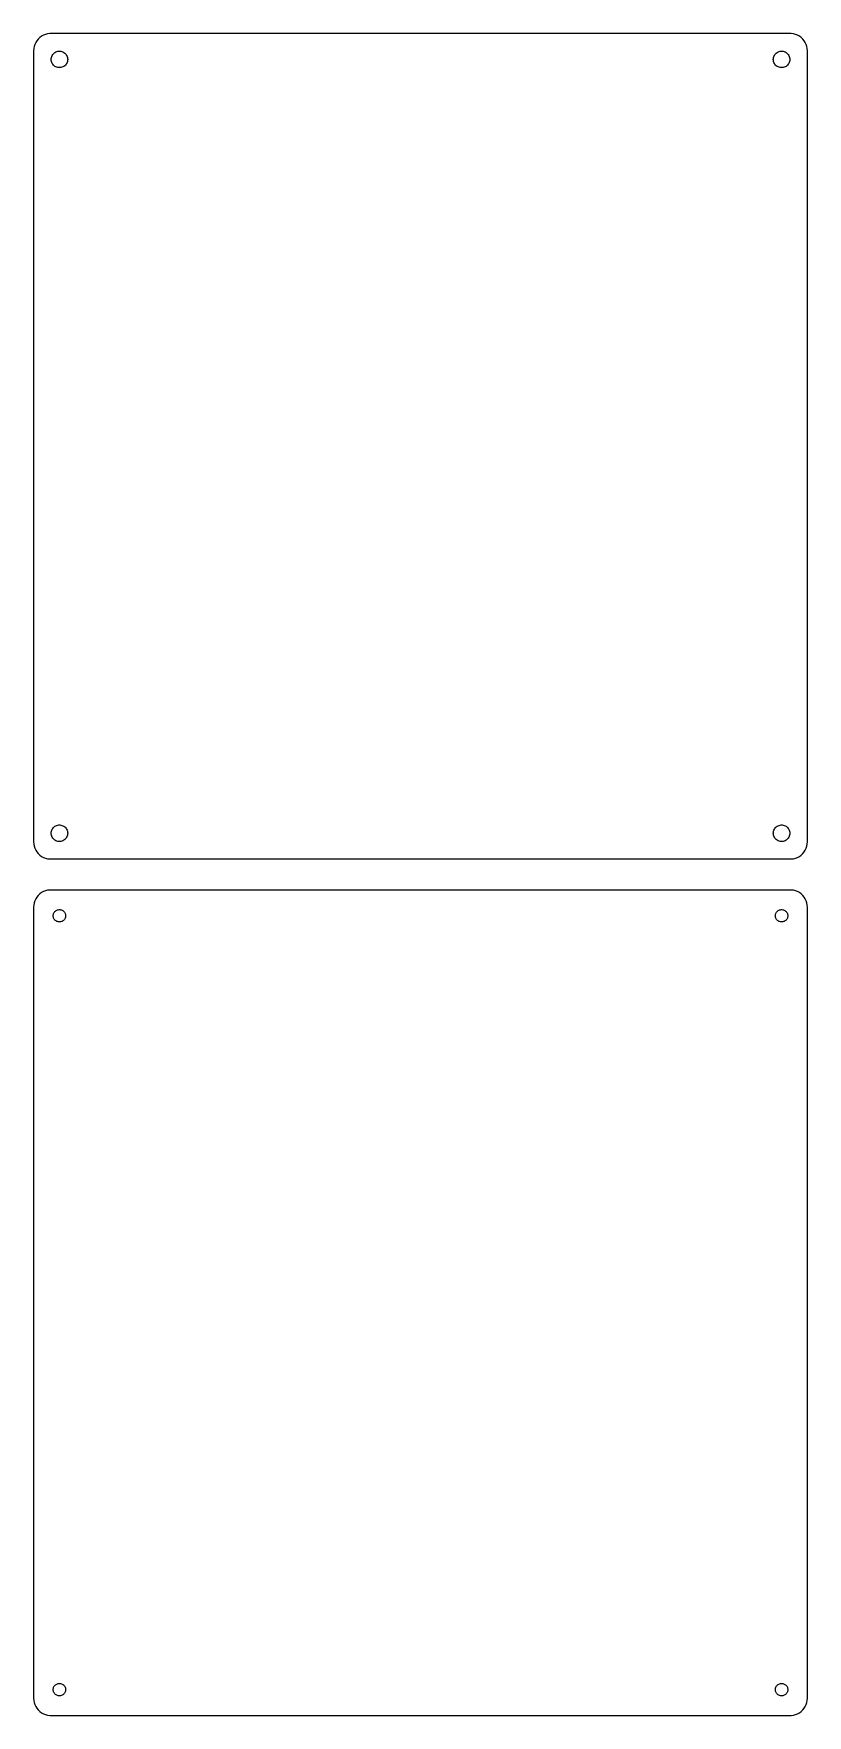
# Model space of a CAD drawing. Header units: metres. Extents: x -112 to 112, y 129 to 618.
import ezdxf

# ---------------------------------------------------------------- set-up
doc = ezdxf.new("R2010")
doc.units = ezdxf.units.M

msp = doc.modelspace()

# ---------------------------------------------------------------- linework, layer by layer
for p, q in [((-111.145, 616.423), (-111.545, 615.939)), ((-110.687, 616.853), (-111.145, 616.423)), ((-110.179, 617.222), (-110.687, 616.853)), ((-109.629, 617.524), (-110.179, 617.222)), ((-109.045, 617.755), (-109.629, 617.524)), ((-108.437, 617.911), (-109.045, 617.755)), ((-107.814, 617.99), (-108.437, 617.911)), ((107.814, 617.99), (-107.814, 617.99)), ((108.437, 617.911), (107.814, 617.99)), ((109.045, 617.755), (108.437, 617.911)), ((109.629, 617.524), (109.045, 617.755)), ((110.179, 617.222), (109.629, 617.524)), ((110.687, 616.853), (110.179, 617.222)), ((111.145, 616.423), (110.687, 616.853)), ((111.545, 615.939), (111.145, 616.423)), ((-112.461, 613.627), (-112.5, 613)), ((-112.5, 613), (-112.5, 383)), ((-112.343, 614.243), (-112.461, 613.627)), ((-112.149, 614.841), (-112.343, 614.243)), ((-111.882, 615.409), (-112.149, 614.841)), ((-111.545, 615.939), (-111.882, 615.409)), ((-107.325, 611.097), (-107.231, 611.383)), ((-107.231, 611.383), (-107.103, 611.656)), ((-107.103, 611.656), (-106.942, 611.911)), ((-106.942, 611.911), (-106.75, 612.143)), ((-106.75, 612.143), (-106.53, 612.349)), ((-106.53, 612.349), (-106.286, 612.526)), ((-106.286, 612.526), (-106.022, 612.672)), ((-106.022, 612.672), (-105.742, 612.783)), ((-105.742, 612.783), (-105.45, 612.857)), ((-105.45, 612.857), (-105.151, 612.895)), ((-105.151, 612.895), (-104.849, 612.895)), ((-104.849, 612.895), (-104.55, 612.857)), ((-104.55, 612.857), (-104.258, 612.783)), ((-104.258, 612.783), (-103.978, 612.672)), ((-103.978, 612.672), (-103.714, 612.526)), ((-103.714, 612.526), (-103.47, 612.349)), ((-103.47, 612.349), (-103.25, 612.143)), ((-103.25, 612.143), (-103.058, 611.911)), ((-103.058, 611.911), (-102.897, 611.656)), ((-102.897, 611.656), (-102.769, 611.383)), ((-102.769, 611.383), (-102.675, 611.097)), ((102.675, 611.097), (102.769, 611.383)), ((102.769, 611.383), (102.897, 611.656)), ((102.897, 611.656), (103.058, 611.911)), ((103.058, 611.911), (103.25, 612.143)), ((103.25, 612.143), (103.47, 612.349)), ((103.47, 612.349), (103.714, 612.526)), ((103.714, 612.526), (103.978, 612.672)), ((103.978, 612.672), (104.258, 612.783)), ((104.258, 612.783), (104.55, 612.857)), ((104.55, 612.857), (104.849, 612.895)), ((104.849, 612.895), (105.151, 612.895)), ((105.151, 612.895), (105.45, 612.857)), ((105.45, 612.857), (105.742, 612.783)), ((105.742, 612.783), (106.022, 612.672)), ((106.022, 612.672), (106.286, 612.526)), ((106.286, 612.526), (106.53, 612.349)), ((106.53, 612.349), (106.75, 612.143)), ((106.75, 612.143), (106.942, 611.911)), ((106.942, 611.911), (107.103, 611.656)), ((107.103, 611.656), (107.231, 611.383)), ((107.231, 611.383), (107.325, 611.097)), ((111.882, 615.409), (111.545, 615.939)), ((112.149, 614.841), (111.882, 615.409)), ((112.343, 614.243), (112.149, 614.841)), ((112.461, 613.627), (112.343, 614.243)), ((112.5, 613), (112.461, 613.627)), ((112.5, 383), (112.5, 613)), ((-107.4, 610.5), (-107.381, 610.801)), ((-107.381, 610.199), (-107.4, 610.5)), ((-107.381, 610.801), (-107.325, 611.097)), ((-107.325, 609.903), (-107.381, 610.199)), ((-107.231, 609.617), (-107.325, 609.903)), ((-107.103, 609.344), (-107.231, 609.617)), ((-106.942, 609.089), (-107.103, 609.344)), ((-106.75, 608.857), (-106.942, 609.089)), ((-106.53, 608.651), (-106.75, 608.857)), ((-106.286, 608.474), (-106.53, 608.651)), ((-106.022, 608.328), (-106.286, 608.474)), ((-105.742, 608.217), (-106.022, 608.328)), ((-105.45, 608.143), (-105.742, 608.217)), ((-105.151, 608.105), (-105.45, 608.143)), ((-104.849, 608.105), (-105.151, 608.105)), ((-104.55, 608.143), (-104.849, 608.105)), ((-104.258, 608.217), (-104.55, 608.143)), ((-103.978, 608.328), (-104.258, 608.217)), ((-103.714, 608.474), (-103.978, 608.328)), ((-103.47, 608.651), (-103.714, 608.474)), ((-103.25, 608.857), (-103.47, 608.651)), ((-103.058, 609.089), (-103.25, 608.857)), ((-102.897, 609.344), (-103.058, 609.089)), ((-102.769, 609.617), (-102.897, 609.344)), ((-102.675, 609.903), (-102.769, 609.617)), ((-102.675, 611.097), (-102.619, 610.801)), ((-102.619, 610.199), (-102.675, 609.903)), ((-102.619, 610.801), (-102.6, 610.5)), ((-102.6, 610.5), (-102.619, 610.199)), ((102.6, 610.5), (102.619, 610.801)), ((102.619, 610.199), (102.6, 610.5)), ((102.619, 610.801), (102.675, 611.097)), ((102.675, 609.903), (102.619, 610.199)), ((102.769, 609.617), (102.675, 609.903)), ((102.897, 609.344), (102.769, 609.617)), ((103.058, 609.089), (102.897, 609.344)), ((103.25, 608.857), (103.058, 609.089)), ((103.47, 608.651), (103.25, 608.857)), ((103.714, 608.474), (103.47, 608.651)), ((103.978, 608.328), (103.714, 608.474)), ((104.258, 608.217), (103.978, 608.328)), ((104.55, 608.143), (104.258, 608.217)), ((104.849, 608.105), (104.55, 608.143)), ((105.151, 608.105), (104.849, 608.105)), ((105.45, 608.143), (105.151, 608.105)), ((105.742, 608.217), (105.45, 608.143)), ((106.022, 608.328), (105.742, 608.217)), ((106.286, 608.474), (106.022, 608.328)), ((106.53, 608.651), (106.286, 608.474)), ((106.75, 608.857), (106.53, 608.651)), ((106.942, 609.089), (106.75, 608.857)), ((107.103, 609.344), (106.942, 609.089)), ((107.231, 609.617), (107.103, 609.344)), ((107.325, 609.903), (107.231, 609.617)), ((107.325, 611.097), (107.381, 610.801)), ((107.381, 610.199), (107.325, 609.903)), ((107.381, 610.801), (107.4, 610.5)), ((107.4, 610.5), (107.381, 610.199)), ((-107.325, 386.097), (-107.231, 386.383)), ((-107.231, 386.383), (-107.103, 386.656)), ((-107.103, 386.656), (-106.942, 386.911)), ((-106.942, 386.911), (-106.75, 387.143)), ((-106.75, 387.143), (-106.53, 387.349)), ((-106.53, 387.349), (-106.286, 387.526)), ((-106.286, 387.526), (-106.022, 387.672)), ((-106.022, 387.672), (-105.742, 387.783)), ((-105.742, 387.783), (-105.45, 387.857)), ((-105.45, 387.857), (-105.151, 387.895)), ((-105.151, 387.895), (-104.849, 387.895)), ((-104.849, 387.895), (-104.55, 387.857)), ((-104.55, 387.857), (-104.258, 387.783)), ((-104.258, 387.783), (-103.978, 387.672)), ((-103.978, 387.672), (-103.714, 387.526)), ((-103.714, 387.526), (-103.47, 387.349)), ((-103.47, 387.349), (-103.25, 387.143)), ((-103.25, 387.143), (-103.058, 386.911)), ((-103.058, 386.911), (-102.897, 386.656)), ((-102.897, 386.656), (-102.769, 386.383)), ((-102.769, 386.383), (-102.675, 386.097)), ((102.675, 386.097), (102.769, 386.383)), ((102.769, 386.383), (102.897, 386.656)), ((102.897, 386.656), (103.058, 386.911)), ((103.058, 386.911), (103.25, 387.143)), ((103.25, 387.143), (103.47, 387.349)), ((103.47, 387.349), (103.714, 387.526)), ((103.714, 387.526), (103.978, 387.672)), ((103.978, 387.672), (104.258, 387.783)), ((104.258, 387.783), (104.55, 387.857)), ((104.55, 387.857), (104.849, 387.895)), ((104.849, 387.895), (105.151, 387.895)), ((105.151, 387.895), (105.45, 387.857)), ((105.45, 387.857), (105.742, 387.783)), ((105.742, 387.783), (106.022, 387.672)), ((106.022, 387.672), (106.286, 387.526)), ((106.286, 387.526), (106.53, 387.349)), ((106.53, 387.349), (106.75, 387.143)), ((106.75, 387.143), (106.942, 386.911)), ((106.942, 386.911), (107.103, 386.656)), ((107.103, 386.656), (107.231, 386.383)), ((107.231, 386.383), (107.325, 386.097)), ((-112.5, 383), (-112.461, 382.373)), ((-112.461, 382.373), (-112.343, 381.757)), ((-112.343, 381.757), (-112.149, 381.159)), ((-107.4, 385.5), (-107.381, 385.801)), ((-107.381, 385.199), (-107.4, 385.5)), ((-107.381, 385.801), (-107.325, 386.097)), ((-107.325, 384.903), (-107.381, 385.199)), ((-107.231, 384.617), (-107.325, 384.903)), ((-107.103, 384.344), (-107.231, 384.617)), ((-106.942, 384.089), (-107.103, 384.344)), ((-106.75, 383.857), (-106.942, 384.089)), ((-106.53, 383.651), (-106.75, 383.857)), ((-106.286, 383.474), (-106.53, 383.651)), ((-106.022, 383.328), (-106.286, 383.474)), ((-105.742, 383.217), (-106.022, 383.328)), ((-105.45, 383.143), (-105.742, 383.217)), ((-105.151, 383.105), (-105.45, 383.143)), ((-104.849, 383.105), (-105.151, 383.105)), ((-104.55, 383.143), (-104.849, 383.105)), ((-104.258, 383.217), (-104.55, 383.143)), ((-103.978, 383.328), (-104.258, 383.217)), ((-103.714, 383.474), (-103.978, 383.328)), ((-103.47, 383.651), (-103.714, 383.474)), ((-103.25, 383.857), (-103.47, 383.651)), ((-103.058, 384.089), (-103.25, 383.857)), ((-102.897, 384.344), (-103.058, 384.089)), ((-102.769, 384.617), (-102.897, 384.344)), ((-102.675, 384.903), (-102.769, 384.617)), ((-102.675, 386.097), (-102.619, 385.801)), ((-102.619, 385.199), (-102.675, 384.903)), ((-102.619, 385.801), (-102.6, 385.5)), ((-102.6, 385.5), (-102.619, 385.199)), ((102.6, 385.5), (102.619, 385.801)), ((102.619, 385.199), (102.6, 385.5)), ((102.619, 385.801), (102.675, 386.097)), ((102.675, 384.903), (102.619, 385.199)), ((102.769, 384.617), (102.675, 384.903)), ((102.897, 384.344), (102.769, 384.617)), ((103.058, 384.089), (102.897, 384.344)), ((103.25, 383.857), (103.058, 384.089)), ((103.47, 383.651), (103.25, 383.857)), ((103.714, 383.474), (103.47, 383.651)), ((103.978, 383.328), (103.714, 383.474)), ((104.258, 383.217), (103.978, 383.328)), ((104.55, 383.143), (104.258, 383.217)), ((104.849, 383.105), (104.55, 383.143)), ((105.151, 383.105), (104.849, 383.105)), ((105.45, 383.143), (105.151, 383.105)), ((105.742, 383.217), (105.45, 383.143)), ((106.022, 383.328), (105.742, 383.217)), ((106.286, 383.474), (106.022, 383.328)), ((106.53, 383.651), (106.286, 383.474)), ((106.75, 383.857), (106.53, 383.651)), ((106.942, 384.089), (106.75, 383.857)), ((107.103, 384.344), (106.942, 384.089)), ((107.231, 384.617), (107.103, 384.344)), ((107.325, 384.903), (107.231, 384.617)), ((107.325, 386.097), (107.381, 385.801)), ((107.381, 385.199), (107.325, 384.903)), ((107.381, 385.801), (107.4, 385.5)), ((107.4, 385.5), (107.381, 385.199)), ((112.149, 381.159), (112.343, 381.757)), ((112.343, 381.757), (112.461, 382.373)), ((112.461, 382.373), (112.5, 383)), ((-112.149, 381.159), (-111.882, 380.591)), ((-111.882, 380.591), (-111.545, 380.061)), ((-111.545, 380.061), (-111.145, 379.577)), ((-111.145, 379.577), (-110.687, 379.147)), ((-110.687, 379.147), (-110.179, 378.778)), ((-110.179, 378.778), (-109.629, 378.476)), ((-109.629, 378.476), (-109.045, 378.245)), ((-109.045, 378.245), (-108.437, 378.089)), ((-108.437, 378.089), (-107.814, 378.01)), ((-107.814, 378.01), (107.814, 378.01)), ((107.814, 378.01), (108.437, 378.089)), ((108.437, 378.089), (109.045, 378.245)), ((109.045, 378.245), (109.629, 378.476)), ((109.629, 378.476), (110.179, 378.778)), ((110.179, 378.778), (110.687, 379.147)), ((110.687, 379.147), (111.145, 379.577)), ((111.145, 379.577), (111.545, 380.061)), ((111.545, 380.061), (111.882, 380.591)), ((111.882, 380.591), (112.149, 381.159)), ((-111.545, 366.939), (-111.882, 366.409)), ((-111.145, 367.423), (-111.545, 366.939)), ((-110.687, 367.853), (-111.145, 367.423)), ((-110.179, 368.222), (-110.687, 367.853)), ((-109.629, 368.524), (-110.179, 368.222)), ((-109.045, 368.755), (-109.629, 368.524)), ((-108.437, 368.911), (-109.045, 368.755)), ((-107.814, 368.99), (-108.437, 368.911)), ((107.814, 368.99), (-107.814, 368.99)), ((108.437, 368.911), (107.814, 368.99)), ((109.045, 368.755), (108.437, 368.911)), ((109.629, 368.524), (109.045, 368.755)), ((110.179, 368.222), (109.629, 368.524)), ((110.687, 367.853), (110.179, 368.222)), ((111.145, 367.423), (110.687, 367.853)), ((111.545, 366.939), (111.145, 367.423)), ((111.882, 366.409), (111.545, 366.939)), ((-112.461, 364.627), (-112.5, 364)), ((-112.5, 364), (-112.5, 134)), ((-112.343, 365.243), (-112.461, 364.627)), ((-112.149, 365.841), (-112.343, 365.243)), ((-111.882, 366.409), (-112.149, 365.841)), ((-106.786, 361.726), (-106.743, 361.948)), ((-106.743, 361.948), (-106.674, 362.163)), ((-106.674, 362.163), (-106.577, 362.367)), ((-106.577, 362.367), (-106.456, 362.558)), ((-106.456, 362.558), (-106.312, 362.732)), ((-106.312, 362.732), (-106.147, 362.887)), ((-106.147, 362.887), (-105.964, 363.02)), ((-105.964, 363.02), (-105.766, 363.129)), ((-105.766, 363.129), (-105.556, 363.212)), ((-105.556, 363.212), (-105.337, 363.268)), ((-105.337, 363.268), (-105.113, 363.296)), ((-105.113, 363.296), (-104.887, 363.296)), ((-104.887, 363.296), (-104.663, 363.268)), ((-104.663, 363.268), (-104.444, 363.212)), ((-104.444, 363.212), (-104.234, 363.129)), ((-104.234, 363.129), (-104.036, 363.02)), ((-104.036, 363.02), (-103.853, 362.887)), ((-103.853, 362.887), (-103.688, 362.732)), ((-103.688, 362.732), (-103.544, 362.558)), ((-103.544, 362.558), (-103.423, 362.367)), ((-103.423, 362.367), (-103.326, 362.163)), ((-103.326, 362.163), (-103.257, 361.948)), ((-103.257, 361.948), (-103.214, 361.726)), ((103.214, 361.726), (103.257, 361.948)), ((103.257, 361.948), (103.326, 362.163)), ((103.326, 362.163), (103.423, 362.367)), ((103.423, 362.367), (103.544, 362.558)), ((103.544, 362.558), (103.688, 362.732)), ((103.688, 362.732), (103.853, 362.887)), ((103.853, 362.887), (104.036, 363.02)), ((104.036, 363.02), (104.234, 363.129)), ((104.234, 363.129), (104.444, 363.212)), ((104.444, 363.212), (104.663, 363.268)), ((104.663, 363.268), (104.887, 363.296)), ((104.887, 363.296), (105.113, 363.296)), ((105.113, 363.296), (105.337, 363.268)), ((105.337, 363.268), (105.556, 363.212)), ((105.556, 363.212), (105.766, 363.129)), ((105.766, 363.129), (105.964, 363.02)), ((105.964, 363.02), (106.147, 362.887)), ((106.147, 362.887), (106.312, 362.732)), ((106.312, 362.732), (106.456, 362.558)), ((106.456, 362.558), (106.577, 362.367)), ((106.577, 362.367), (106.674, 362.163)), ((106.674, 362.163), (106.743, 361.948)), ((106.743, 361.948), (106.786, 361.726)), ((112.149, 365.841), (111.882, 366.409)), ((112.343, 365.243), (112.149, 365.841)), ((112.461, 364.627), (112.343, 365.243)), ((112.5, 364), (112.461, 364.627)), ((112.5, 134), (112.5, 364)), ((-106.8, 361.5), (-106.786, 361.726)), ((-106.786, 361.274), (-106.8, 361.5)), ((-106.743, 361.052), (-106.786, 361.274)), ((-106.674, 360.837), (-106.743, 361.052)), ((-106.577, 360.633), (-106.674, 360.837)), ((-106.456, 360.442), (-106.577, 360.633)), ((-106.312, 360.268), (-106.456, 360.442)), ((-106.147, 360.113), (-106.312, 360.268)), ((-105.964, 359.98), (-106.147, 360.113)), ((-105.766, 359.871), (-105.964, 359.98)), ((-105.556, 359.788), (-105.766, 359.871)), ((-105.337, 359.732), (-105.556, 359.788)), ((-105.113, 359.704), (-105.337, 359.732)), ((-104.887, 359.704), (-105.113, 359.704)), ((-104.663, 359.732), (-104.887, 359.704)), ((-104.444, 359.788), (-104.663, 359.732)), ((-104.234, 359.871), (-104.444, 359.788)), ((-104.036, 359.98), (-104.234, 359.871)), ((-103.853, 360.113), (-104.036, 359.98)), ((-103.688, 360.268), (-103.853, 360.113)), ((-103.544, 360.442), (-103.688, 360.268)), ((-103.423, 360.633), (-103.544, 360.442)), ((-103.326, 360.837), (-103.423, 360.633)), ((-103.257, 361.052), (-103.326, 360.837)), ((-103.214, 361.274), (-103.257, 361.052)), ((-103.214, 361.726), (-103.2, 361.5)), ((-103.2, 361.5), (-103.214, 361.274)), ((103.2, 361.5), (103.214, 361.726)), ((103.214, 361.274), (103.2, 361.5)), ((103.257, 361.052), (103.214, 361.274)), ((103.326, 360.837), (103.257, 361.052)), ((103.423, 360.633), (103.326, 360.837)), ((103.544, 360.442), (103.423, 360.633)), ((103.688, 360.268), (103.544, 360.442)), ((103.853, 360.113), (103.688, 360.268)), ((104.036, 359.98), (103.853, 360.113)), ((104.234, 359.871), (104.036, 359.98)), ((104.444, 359.788), (104.234, 359.871)), ((104.663, 359.732), (104.444, 359.788)), ((104.887, 359.704), (104.663, 359.732)), ((105.113, 359.704), (104.887, 359.704)), ((105.337, 359.732), (105.113, 359.704)), ((105.556, 359.788), (105.337, 359.732)), ((105.766, 359.871), (105.556, 359.788)), ((105.964, 359.98), (105.766, 359.871)), ((106.147, 360.113), (105.964, 359.98)), ((106.312, 360.268), (106.147, 360.113)), ((106.456, 360.442), (106.312, 360.268)), ((106.577, 360.633), (106.456, 360.442)), ((106.674, 360.837), (106.577, 360.633)), ((106.743, 361.052), (106.674, 360.837)), ((106.786, 361.274), (106.743, 361.052)), ((106.786, 361.726), (106.8, 361.5)), ((106.8, 361.5), (106.786, 361.274)), ((-106.786, 136.726), (-106.743, 136.948)), ((-106.743, 136.948), (-106.674, 137.163)), ((-106.674, 137.163), (-106.577, 137.367)), ((-106.577, 137.367), (-106.456, 137.558)), ((-106.456, 137.558), (-106.312, 137.732)), ((-106.312, 137.732), (-106.147, 137.887)), ((-106.147, 137.887), (-105.964, 138.02)), ((-105.964, 138.02), (-105.766, 138.129)), ((-105.766, 138.129), (-105.556, 138.212)), ((-105.556, 138.212), (-105.337, 138.268)), ((-105.337, 138.268), (-105.113, 138.296)), ((-105.113, 138.296), (-104.887, 138.296)), ((-104.887, 138.296), (-104.663, 138.268)), ((-104.663, 138.268), (-104.444, 138.212)), ((-104.444, 138.212), (-104.234, 138.129)), ((-104.234, 138.129), (-104.036, 138.02)), ((-104.036, 138.02), (-103.853, 137.887)), ((-103.853, 137.887), (-103.688, 137.732)), ((-103.688, 137.732), (-103.544, 137.558)), ((-103.544, 137.558), (-103.423, 137.367)), ((-103.423, 137.367), (-103.326, 137.163)), ((-103.326, 137.163), (-103.257, 136.948)), ((-103.257, 136.948), (-103.214, 136.726)), ((103.214, 136.726), (103.257, 136.948)), ((103.257, 136.948), (103.326, 137.163)), ((103.326, 137.163), (103.423, 137.367)), ((103.423, 137.367), (103.544, 137.558)), ((103.544, 137.558), (103.688, 137.732)), ((103.688, 137.732), (103.853, 137.887)), ((103.853, 137.887), (104.036, 138.02)), ((104.036, 138.02), (104.234, 138.129)), ((104.234, 138.129), (104.444, 138.212)), ((104.444, 138.212), (104.663, 138.268)), ((104.663, 138.268), (104.887, 138.296)), ((104.887, 138.296), (105.113, 138.296)), ((105.113, 138.296), (105.337, 138.268)), ((105.337, 138.268), (105.556, 138.212)), ((105.556, 138.212), (105.766, 138.129)), ((105.766, 138.129), (105.964, 138.02)), ((105.964, 138.02), (106.147, 137.887)), ((106.147, 137.887), (106.312, 137.732)), ((106.312, 137.732), (106.456, 137.558)), ((106.456, 137.558), (106.577, 137.367)), ((106.577, 137.367), (106.674, 137.163)), ((106.674, 137.163), (106.743, 136.948)), ((106.743, 136.948), (106.786, 136.726)), ((-112.5, 134), (-112.461, 133.373)), ((-112.461, 133.373), (-112.343, 132.757)), ((-112.343, 132.757), (-112.149, 132.159)), ((-112.149, 132.159), (-111.882, 131.591)), ((-106.8, 136.5), (-106.786, 136.726)), ((-106.786, 136.274), (-106.8, 136.5)), ((-106.743, 136.052), (-106.786, 136.274)), ((-106.674, 135.837), (-106.743, 136.052)), ((-106.577, 135.633), (-106.674, 135.837)), ((-106.456, 135.442), (-106.577, 135.633)), ((-106.312, 135.268), (-106.456, 135.442)), ((-106.147, 135.113), (-106.312, 135.268)), ((-105.964, 134.98), (-106.147, 135.113)), ((-105.766, 134.871), (-105.964, 134.98)), ((-105.556, 134.788), (-105.766, 134.871)), ((-105.337, 134.732), (-105.556, 134.788)), ((-105.113, 134.704), (-105.337, 134.732)), ((-104.887, 134.704), (-105.113, 134.704)), ((-104.663, 134.732), (-104.887, 134.704)), ((-104.444, 134.788), (-104.663, 134.732)), ((-104.234, 134.871), (-104.444, 134.788)), ((-104.036, 134.98), (-104.234, 134.871)), ((-103.853, 135.113), (-104.036, 134.98)), ((-103.688, 135.268), (-103.853, 135.113)), ((-103.544, 135.442), (-103.688, 135.268)), ((-103.423, 135.633), (-103.544, 135.442)), ((-103.326, 135.837), (-103.423, 135.633)), ((-103.257, 136.052), (-103.326, 135.837)), ((-103.214, 136.274), (-103.257, 136.052)), ((-103.214, 136.726), (-103.2, 136.5)), ((-103.2, 136.5), (-103.214, 136.274)), ((103.2, 136.5), (103.214, 136.726)), ((103.214, 136.274), (103.2, 136.5)), ((103.257, 136.052), (103.214, 136.274)), ((103.326, 135.837), (103.257, 136.052)), ((103.423, 135.633), (103.326, 135.837)), ((103.544, 135.442), (103.423, 135.633)), ((103.688, 135.268), (103.544, 135.442)), ((103.853, 135.113), (103.688, 135.268)), ((104.036, 134.98), (103.853, 135.113)), ((104.234, 134.871), (104.036, 134.98)), ((104.444, 134.788), (104.234, 134.871)), ((104.663, 134.732), (104.444, 134.788)), ((104.887, 134.704), (104.663, 134.732)), ((105.113, 134.704), (104.887, 134.704)), ((105.337, 134.732), (105.113, 134.704)), ((105.556, 134.788), (105.337, 134.732)), ((105.766, 134.871), (105.556, 134.788)), ((105.964, 134.98), (105.766, 134.871)), ((106.147, 135.113), (105.964, 134.98)), ((106.312, 135.268), (106.147, 135.113)), ((106.456, 135.442), (106.312, 135.268)), ((106.577, 135.633), (106.456, 135.442)), ((106.674, 135.837), (106.577, 135.633)), ((106.743, 136.052), (106.674, 135.837)), ((106.786, 136.274), (106.743, 136.052)), ((106.786, 136.726), (106.8, 136.5)), ((106.8, 136.5), (106.786, 136.274)), ((111.882, 131.591), (112.149, 132.159)), ((112.149, 132.159), (112.343, 132.757)), ((112.343, 132.757), (112.461, 133.373)), ((112.461, 133.373), (112.5, 134)), ((-111.882, 131.591), (-111.545, 131.061)), ((-111.545, 131.061), (-111.145, 130.577)), ((-111.145, 130.577), (-110.687, 130.147)), ((-110.687, 130.147), (-110.179, 129.778)), ((-110.179, 129.778), (-109.629, 129.476)), ((-109.629, 129.476), (-109.045, 129.245)), ((-109.045, 129.245), (-108.437, 129.089)), ((-108.437, 129.089), (-107.814, 129.01)), ((-107.814, 129.01), (107.814, 129.01)), ((107.814, 129.01), (108.437, 129.089)), ((108.437, 129.089), (109.045, 129.245)), ((109.045, 129.245), (109.629, 129.476)), ((109.629, 129.476), (110.179, 129.778)), ((110.179, 129.778), (110.687, 130.147)), ((110.687, 130.147), (111.145, 130.577)), ((111.145, 130.577), (111.545, 131.061)), ((111.545, 131.061), (111.882, 131.591))]:
    msp.add_line(p, q)

doc.saveas('drawing.dxf')
